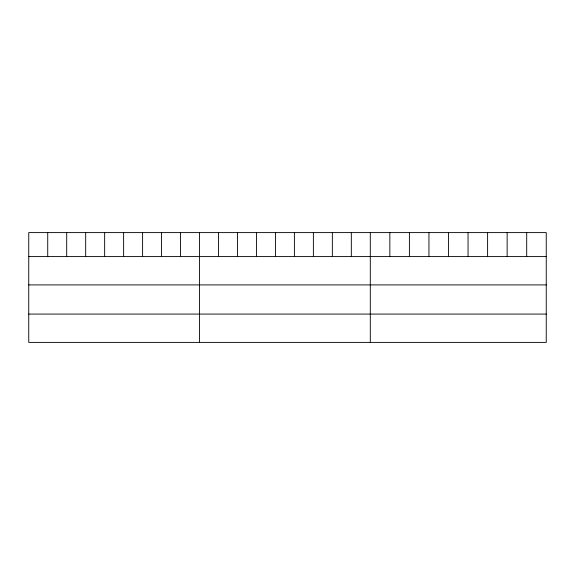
<?xml version="1.0" encoding="UTF-8"?>
<svg xmlns="http://www.w3.org/2000/svg" width="575" height="575" viewBox="0 0 575 575"><rect width="100%" height="100%" fill="white"/><g stroke="black" fill="none" stroke-linecap="round" stroke-linejoin="round"><path stroke-width="0.86" d="M546.25 256.587L546.25 342.398L28.75 342.398L28.75 232.602L546.25 232.602L546.25 256.587L28.75 256.587M28.75 284.905L546.25 284.905M28.75 314.079L546.25 314.079M526.7 232.602L526.7 256.587M507.15 232.602L507.15 256.587M487.6 232.602L487.6 256.587M468.05 232.602L468.05 256.587M448.5 232.602L448.5 256.587M428.95 232.602L428.95 256.587M409.4 232.602L409.4 256.587M389.85 232.602L389.85 256.587M370.3 232.602L370.3 342.398M351.325 232.602L351.325 256.587M332.35 232.602L332.35 256.587M313.375 232.602L313.375 256.587M294.4 232.602L294.4 256.587M275.425 232.602L275.425 256.587M256.45 232.602L256.45 256.587M237.475 232.602L237.475 256.587M218.5 232.602L218.5 256.587M199.525 232.602L199.525 342.398M180.55 232.602L180.55 256.587M161.575 232.602L161.575 256.587M142.6 232.602L142.6 256.587M123.625 232.602L123.625 256.587M104.65 232.602L104.65 256.587M85.675 232.602L85.675 256.587M66.7 232.602L66.7 256.587M47.725 232.602L47.725 256.587"/></g></svg>
